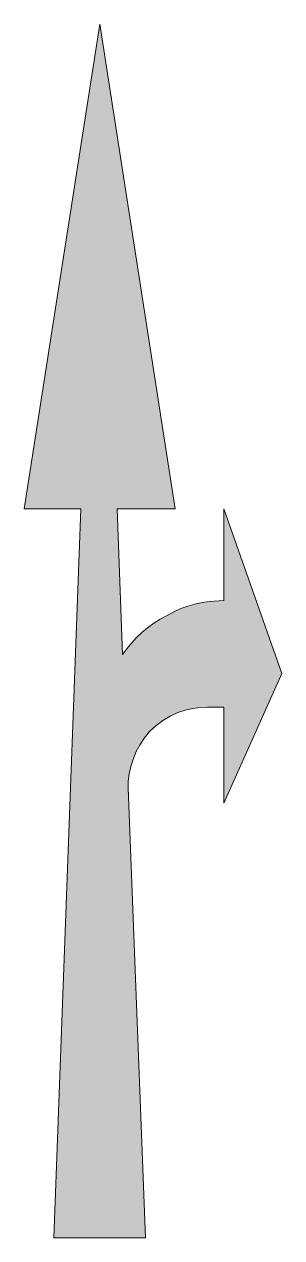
# Model space of a CAD drawing. Header units: metres. Extents: x 171 to 228, y 7 to 277.
import ezdxf

# ---------------------------------------------------------------- set-up
doc = ezdxf.new("R2010")
doc.units = ezdxf.units.M
doc.layers.add('FILL_WHITE_FFFFFF', color=7, linetype='Continuous', true_color=0xffffff)

msp = doc.modelspace()

# ---------------------------------------------------------------- hatches: boundary and pattern name
at = {"layer": 'FILL_WHITE_FFFFFF', "true_color": 0xffffff}
h = msp.add_hatch(color=7, dxfattribs=at)
h.dxf.hatch_style = 1
h.paths.add_polyline_path([(227.85, 132.75), (214.95, 103.95), (214.95, 125.25), (211.35, 125.25), (209.73, 125.19), (208.05, 124.99), (206.37, 124.62), (204.75, 124.05), (203.01, 123.27), (201.37, 122.29), (199.86, 121.14), (198.45, 119.85), (197.34, 118.45), (196.31, 116.96), (195.45, 115.42), (194.85, 113.85), (194.28, 112.1), (193.91, 110.44), (193.71, 108.83), (193.65, 107.25), (197.55, 7.35), (177.15, 7.35), (183.15, 169.35), (170.55, 169.35), (187.35, 277.05), (204.15, 169.35), (191.25, 169.35), (192.45, 136.95), (193.39, 138.27), (194.42, 139.53), (195.53, 140.73), (196.72, 141.86), (198, 142.92), (199.37, 143.91), (200.82, 144.82), (202.35, 145.65), (203.84, 146.48), (205.37, 147.18), (206.94, 147.75), (208.54, 148.2), (210.15, 148.54), (211.76, 148.77), (214.95, 148.95), (214.95, 169.35), (227.85, 132.75)])

# ---------------------------------------------------------------- linework, layer by layer
at = {"layer": 'FILL_WHITE_FFFFFF', "lineweight": 0, "true_color": 0xffffff}
msp.add_lwpolyline([(227.85, 132.75), (214.95, 103.95), (214.95, 125.25), (211.35, 125.25), (209.73, 125.19), (208.05, 124.99), (206.37, 124.62), (204.75, 124.05), (203.01, 123.27), (201.37, 122.29), (199.86, 121.14), (198.45, 119.85), (197.34, 118.45), (196.31, 116.96), (195.45, 115.42), (194.85, 113.85), (194.28, 112.1), (193.91, 110.44), (193.71, 108.83), (193.65, 107.25), (197.55, 7.35), (177.15, 7.35), (183.15, 169.35), (170.55, 169.35), (187.35, 277.05), (204.15, 169.35), (191.25, 169.35), (192.45, 136.95), (193.39, 138.27), (194.42, 139.53), (195.53, 140.73), (196.72, 141.86), (198, 142.92), (199.37, 143.91), (200.82, 144.82), (202.35, 145.65), (203.84, 146.48), (205.37, 147.18), (206.94, 147.75), (208.54, 148.2), (210.15, 148.54), (211.76, 148.77), (214.95, 148.95), (214.95, 169.35)], close=True, dxfattribs=at)

doc.saveas('drawing.dxf')
